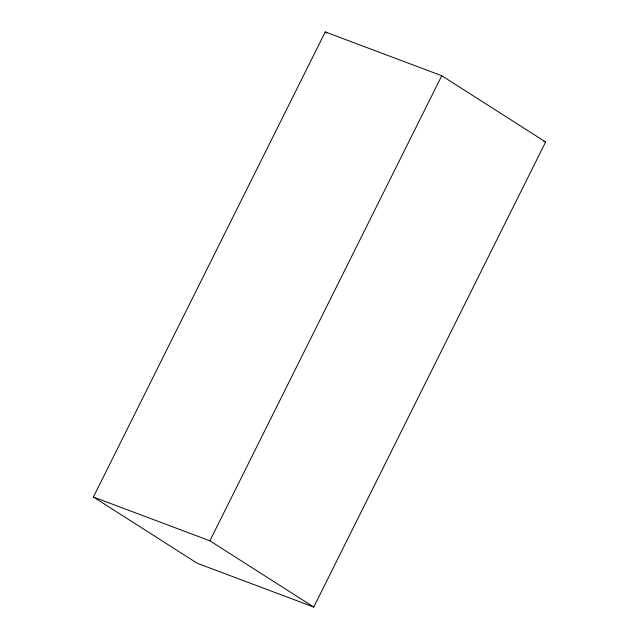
<?xml version="1.0" encoding="UTF-8"?>
<svg xmlns="http://www.w3.org/2000/svg" width="639" height="639" viewBox="0 0 639 639"><rect width="100%" height="100%" fill="white"/><g stroke="black" fill="none" stroke-linecap="round" stroke-linejoin="round"><path stroke-width="0.96" d="M93.374 497.022L325.251 31.95L441.757 75.729L545.626 141.978L313.749 607.05L197.243 563.271L93.374 497.022L209.88 540.802L313.749 607.05M209.88 540.802L441.757 75.729M543.765 141.275L545.626 141.978M325.251 31.95L326.92 33.02"/></g></svg>
